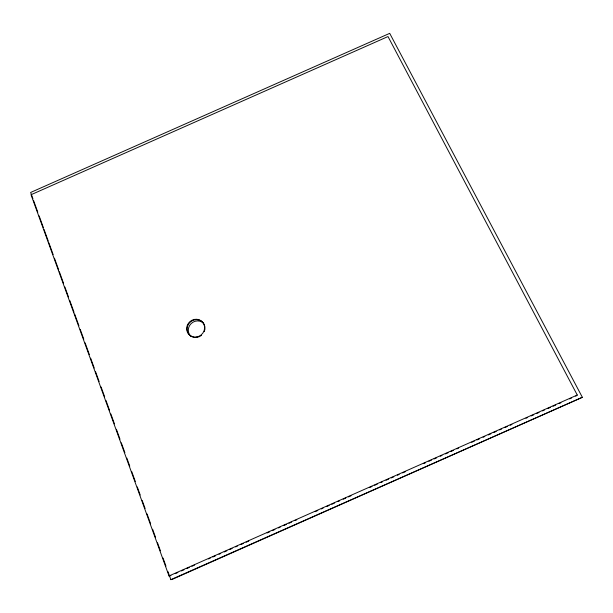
<?xml version="1.0" encoding="UTF-8"?>
<svg xmlns="http://www.w3.org/2000/svg" width="613" height="613" viewBox="0 0 613 613"><rect width="100%" height="100%" fill="white"/><g stroke="black" fill="none" stroke-linecap="round" stroke-linejoin="round"><path stroke-width="0.92" d="M575.768 396.182L577.27 395.04L388.006 36.55L31.025 194.735L169.019 575.952L170.904 575.592M32.933 198.765L30.65 192.459L389.707 33.355L582.35 397.301L172.268 579.354L170.866 579.645L167.931 571.546M169.019 575.952L577.27 395.04M175.28 573.653L177.9 572.488M181.402 570.941L184.023 569.776M186.643 568.619L189.271 567.454M191.892 566.289L194.513 565.132M208.504 558.926L210.251 558.152M212.88 556.995L215.5 555.83M219.002 554.282L220.749 553.501M224.243 551.953L226.871 550.788M229.492 549.631L232.112 548.466M235.614 546.919L237.361 546.145M240.863 544.589L243.484 543.432M246.104 542.267L248.732 541.103M267.092 532.965L269.712 531.808M272.341 530.643L274.961 529.479M278.463 527.931L280.21 527.157M283.704 525.602L286.332 524.444M288.953 523.28L291.573 522.115M295.075 520.567L296.822 519.793M315.189 511.656L317.81 510.491M321.304 508.943L323.059 508.169M326.553 506.614L329.173 505.457M331.802 504.292L334.422 503.127M337.924 501.58L339.671 500.806M343.165 499.258L345.793 498.093M348.414 496.928L351.034 495.771M369.401 487.634L372.022 486.469M374.65 485.304L377.271 484.14M380.765 482.592L382.52 481.818M386.014 480.27L388.634 479.105M391.263 477.941L393.883 476.784M397.385 475.228L399.132 474.454M402.626 472.907L405.254 471.742M423.614 463.604L425.361 462.83M428.862 461.282L431.483 460.118M434.111 458.953L436.732 457.796M440.226 456.241L441.981 455.467M445.475 453.919L448.095 452.754M450.724 451.597L453.344 450.432M456.846 448.885L458.593 448.103M471.711 442.295L474.332 441.13M476.952 439.965L479.581 438.808M483.075 437.253L484.822 436.479M488.323 434.931L490.944 433.766M493.572 432.609L496.193 431.445M499.687 429.897L501.442 429.115M504.936 427.567L507.556 426.403M510.185 425.246L511.932 424.472M525.923 418.273L527.67 417.491M531.172 415.943L533.793 414.779M536.413 413.622L539.042 412.457M542.536 410.909L544.283 410.135M547.784 408.58L550.405 407.423M553.033 406.258L555.654 405.093M559.148 403.546L560.903 402.772M569.646 398.894L571.393 398.121M170.866 579.645L582.35 397.301M33.585 200.566L37.822 212.274M39.125 215.876L43.37 227.576M44.021 229.377L48.258 241.085M48.91 242.886L53.147 254.594M54.457 258.196L58.695 269.896M59.346 271.705L63.583 283.405M64.886 287.007L68.472 296.914M69.782 300.516L74.02 312.224M74.671 314.025L78.908 325.725M80.211 329.327L83.805 339.234M85.107 342.836L89.345 354.544M90.647 358.145L94.233 368.045M95.544 371.647L99.13 381.554M101.084 386.956L104.67 396.864M105.972 400.465L109.558 410.365M110.869 413.967L114.455 423.874M116.409 429.276L119.995 439.184M121.297 442.785L124.883 452.685M126.845 458.087L129.78 466.194M131.734 471.596L135.32 481.504M137.281 486.906L140.216 495.005M142.17 500.407L145.105 508.514M147.059 513.916L150.645 523.824M152.606 529.226L155.541 537.325M157.495 542.735L160.43 550.834M163.035 558.037L165.97 566.144M190.674 336.131A9.118 8.643 -42.2 0 1 191.118 323.618A9.118 8.643 -42.2 0 1 203.692 323.365M201.485 335.349A9.172 8.689 -42.1 0 1 187.478 331.656A9.172 8.689 -42.1 0 1 196.528 319.664A9.172 8.689 -42.1 0 1 204.252 331.679M196.827 336.951A9.187 8.705 -42.1 0 0 202.757 322.361A9.187 8.705 -42.1 0 0 187.348 325.219A9.187 8.705 -42.1 0 0 196.827 336.951"/></g></svg>
